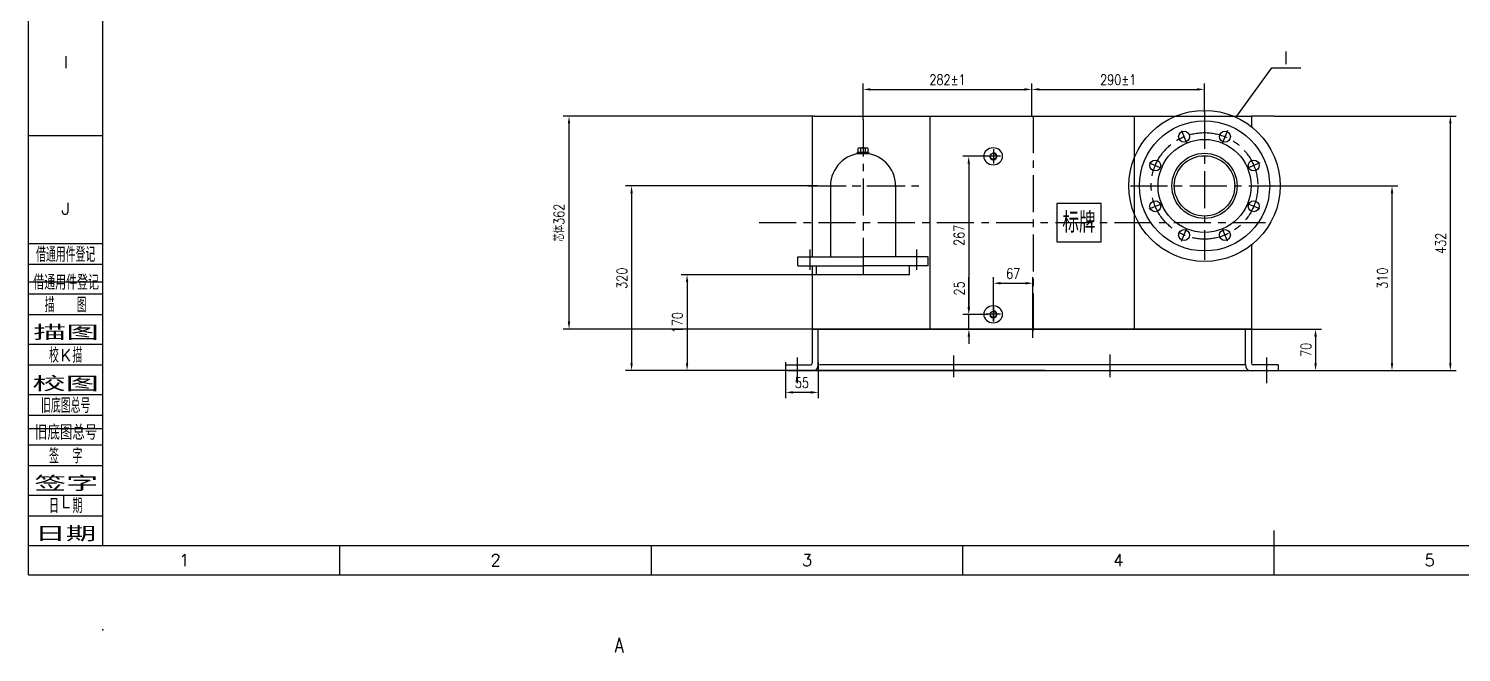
# Model space of a CAD drawing. Header units: millimetres. Extents: x -125 to 4080, y -38 to 3063.
# Drawn here: x -125 to 2294, y -38 to 1015 of the extents above; entities that cross this region are included whole.
import ezdxf
from ezdxf.enums import TextEntityAlignment as Align

# ---------------------------------------------------------------- set-up
doc = ezdxf.new("R2010")
doc.units = ezdxf.units.MM
doc.header["$LTSCALE"] = 50
doc.linetypes.add('CENTER', pattern=[2, 1.25, -0.25, 0.25, -0.25])
doc.linetypes.add('G', pattern=[2, 1.25, -0.25, 0.25, -0.25])
for name, color, linetype in [('01', 7, 'Continuous'), ('05', 7, 'G'), ('1轮廓实线层', 7, 'Continuous'), ('2细线层', 4, 'Continuous'), ('3中心线层', 1, 'CENTER'), ('6文字层', 3, 'Continuous'), ('7标注层', 4, 'Continuous'), ('8符号标注层', 4, 'Continuous')]:
    doc.layers.add(name, color=color, linetype=linetype)
doc.styles.add('PC_TEXTSTYLE', font='romans.shx', dxfattribs={"width": 0.8, "bigfont": 'hzfs.shx'})
doc.styles.add('PC_TEXTSTYLE1', font='romans.shx', dxfattribs={"bigfont": 'hzfs.shx'})
doc.styles.add('TH_GBDIM', font='romans.shx', dxfattribs={"width": 0.8, "bigfont": 'gbcbig.shx'})
doc.dimstyles.new('TH_GBDIM', dxfattribs={"dimscale": 5, "dimtxt": 3.5, "dimasz": 2.5, "dimexe": 2, "dimexo": 0, "dimgap": 1.5, "dimtad": 1, "dimdec": 1, "dimdsep": 46, "dimtxsty": 'TH_GBDIM', "dimcen": 2.5, "dimclrd": 130, "dimclre": 130, "dimclrt": 3, "dimadec": 0, "dimazin": 2, "dimtfac": 0.714286, "dimtdec": 1, "dimtmove": 0, "dimatfit": 3, "dimfxl": 0, "dimtolj": 1, "dimtzin": 0, "dimlwd": -1, "dimlwe": -1, "dimarcsym": 0})

# ---------------------------------------------------------------- blocks, each defined once
blk = doc.blocks.new('*D32')
at = {"layer": '7标注层', "color": 130}
for p, q in [((1568.7, 867.8), (1568.7, 922.8)), ((1860.2, 874.8), (1860.2, 922.8)), ((1581.2, 912.8), (1847.7, 912.8))]:
    blk.add_line(p, q, dxfattribs=at)
for points in [[(1581.2, 914.9), (1581.2, 910.8), (1568.7, 912.8)], [(1847.7, 914.9), (1847.7, 910.8), (1860.2, 912.8)]]:
    blk.add_solid(points, dxfattribs=at)
at = {"layer": 'Defpoints', "color": 0}
for p in [(1860.2, 912.8), (1860.2, 874.8), (1568.7, 867.8)]:
    blk.add_point(p, dxfattribs=at)
at = {"layer": '7标注层', "color": 3, "insert": (1714.4, 929.1), "char_height": 17.5, "attachment_point": 5, "style": 'TH_GBDIM'}
blk.add_mtext('\\A1;290{}{%%p1}', dxfattribs=at)
blk = doc.blocks.new('*D31')
at = {"layer": '7标注层', "color": 130}
for p, q in [((1283.7, 862.1), (1283.7, 922.8)), ((1568.7, 867.8), (1568.7, 922.8)), ((1296.2, 912.8), (1556.2, 912.8))]:
    blk.add_line(p, q, dxfattribs=at)
for points in [[(1296.2, 914.9), (1296.2, 910.8), (1283.7, 912.8)], [(1556.2, 914.9), (1556.2, 910.8), (1568.7, 912.8)]]:
    blk.add_solid(points, dxfattribs=at)
at = {"layer": 'Defpoints', "color": 0}
for p in [(1568.7, 912.8), (1283.7, 862.1), (1568.7, 867.8)]:
    blk.add_point(p, dxfattribs=at)
at = {"layer": '7标注层', "color": 3, "insert": (1426.2, 929.1), "char_height": 17.5, "attachment_point": 5, "style": 'TH_GBDIM'}
blk.add_mtext('\\A1;282{}{%%p1}', dxfattribs=at)
blk = doc.blocks.new('*D39')
at = {"layer": '7标注层', "color": 130}
for p, q in [((1226.2, 599.8), (976.6, 599.8)), ((986.6, 587.3), (986.6, 450.3)), ((1226.2, 437.8), (976.6, 437.8))]:
    blk.add_line(p, q, dxfattribs=at)
for points in [[(984.5, 587.3), (988.6, 587.3), (986.6, 599.8)], [(984.5, 450.3), (988.6, 450.3), (986.6, 437.8)]]:
    blk.add_solid(points, dxfattribs=at)
at = {"layer": 'Defpoints', "color": 0}
for p in [(1226.2, 599.8), (986.6, 437.8), (1226.2, 437.8)]:
    blk.add_point(p, dxfattribs=at)
at = {"layer": '7标注层', "color": 3, "insert": (970.3, 518.8), "char_height": 17.5, "attachment_point": 5, "rotation": 90, "style": 'TH_GBDIM'}
blk.add_mtext('\\A1;170{}{}', dxfattribs=at)
blk = doc.blocks.new('*D40')
at = {"layer": '7标注层', "color": 130}
for p, q in [((1206.6, 749.8), (882.9, 749.8)), ((892.9, 737.3), (892.9, 450.3)), ((1206.6, 437.8), (882.9, 437.8))]:
    blk.add_line(p, q, dxfattribs=at)
for points in [[(890.8, 737.3), (895, 737.3), (892.9, 749.8)], [(890.8, 450.3), (895, 450.3), (892.9, 437.8)]]:
    blk.add_solid(points, dxfattribs=at)
at = {"layer": 'Defpoints', "color": 0}
for p in [(1206.6, 749.8), (892.9, 437.8), (1206.6, 437.8)]:
    blk.add_point(p, dxfattribs=at)
at = {"layer": '7标注层', "color": 3, "insert": (876.6, 593.8), "char_height": 17.5, "attachment_point": 5, "rotation": 90, "style": 'TH_GBDIM'}
blk.add_mtext('\\A1;320{}{}', dxfattribs=at)
blk = doc.blocks.new('*D41')
at = {"layer": '7标注层', "color": 130}
for p, q in [((1973.9, 749.8), (2186.7, 749.8)), ((2176.7, 450.3), (2176.7, 737.3)), ((1973.9, 437.8), (2186.7, 437.8))]:
    blk.add_line(p, q, dxfattribs=at)
for points in [[(2174.6, 737.3), (2178.8, 737.3), (2176.7, 749.8)], [(2174.6, 450.3), (2178.8, 450.3), (2176.7, 437.8)]]:
    blk.add_solid(points, dxfattribs=at)
at = {"layer": 'Defpoints', "color": 0}
for p in [(1973.9, 749.8), (2176.7, 749.8), (1973.9, 437.8)]:
    blk.add_point(p, dxfattribs=at)
at = {"layer": '7标注层', "color": 3, "insert": (2160.5, 593.8), "char_height": 17.5, "attachment_point": 5, "rotation": 90, "style": 'TH_GBDIM'}
blk.add_mtext('\\A1;310{}{}', dxfattribs=at)
blk = doc.blocks.new('*D51')
at = {"layer": '7标注层', "color": 130}
for p, q in [((1153, 452.3), (1153, 391)), ((1208, 452.3), (1208, 391)), ((1195.5, 401), (1165.5, 401))]:
    blk.add_line(p, q, dxfattribs=at)
for points in [[(1165.5, 403.1), (1165.5, 398.9), (1153, 401)], [(1195.5, 403.1), (1195.5, 398.9), (1208, 401)]]:
    blk.add_solid(points, dxfattribs=at)
at = {"layer": 'Defpoints', "color": 0}
for p in [(1153, 452.3), (1208, 452.3), (1153, 401)]:
    blk.add_point(p, dxfattribs=at)
at = {"layer": '7标注层', "color": 3, "insert": (1180.5, 417.2), "char_height": 17.5, "attachment_point": 5, "style": 'TH_GBDIM'}
blk.add_mtext('\\A1;55{}{}', dxfattribs=at)
blk = doc.blocks.new('*D53')
at = {"layer": '7标注层', "color": 130}
for p, q in [((1201.6, 867.8), (777.3, 867.8)), ((787.3, 520.3), (787.3, 855.3)), ((1201.6, 507.8), (777.3, 507.8))]:
    blk.add_line(p, q, dxfattribs=at)
for points in [[(785.2, 855.3), (789.3, 855.3), (787.3, 867.8)], [(785.2, 520.3), (789.3, 520.3), (787.3, 507.8)]]:
    blk.add_solid(points, dxfattribs=at)
at = {"layer": 'Defpoints', "color": 0}
for p in [(787.3, 867.8), (1201.6, 867.8), (1201.6, 507.8)]:
    blk.add_point(p, dxfattribs=at)
at = {"layer": '7标注层', "color": 3, "insert": (770.4, 687.8), "char_height": 17.5, "attachment_point": 5, "rotation": 90, "style": 'TH_GBDIM'}
blk.add_mtext('\\A1;芯体362{}{}', dxfattribs=at)
blk = doc.blocks.new('*D54')
at = {"layer": '7标注层', "color": 130}
for p, q in [((1494.3, 799.8), (1452.1, 799.8)), ((1462.1, 787.3), (1462.1, 545.3)), ((1494.3, 532.8), (1452.1, 532.8))]:
    blk.add_line(p, q, dxfattribs=at)
for points in [[(1460, 787.3), (1464.2, 787.3), (1462.1, 799.8)], [(1460, 545.3), (1464.2, 545.3), (1462.1, 532.8)]]:
    blk.add_solid(points, dxfattribs=at)
at = {"layer": 'Defpoints', "color": 0}
for p in [(1494.3, 799.8), (1462.1, 532.8), (1494.3, 532.8)]:
    blk.add_point(p, dxfattribs=at)
at = {"layer": '7标注层', "color": 3, "insert": (1445.9, 666.3), "char_height": 17.5, "attachment_point": 5, "rotation": 90, "style": 'TH_GBDIM'}
blk.add_mtext('\\A1;267{}{}', dxfattribs=at)
blk = doc.blocks.new('*D55')
at = {"layer": '7标注层', "color": 130}
for p, q in [((1462.3, 545.3), (1462.3, 595.5)), ((1468.1, 532.8), (1452.3, 532.8)), ((1462.3, 507.8), (1462.3, 532.8)), ((1468.1, 507.8), (1452.3, 507.8)), ((1462.3, 495.3), (1462.3, 482.8))]:
    blk.add_line(p, q, dxfattribs=at)
for points in [[(1460.2, 545.3), (1464.4, 545.3), (1462.3, 532.8)], [(1460.2, 495.3), (1464.4, 495.3), (1462.3, 507.8)]]:
    blk.add_solid(points, dxfattribs=at)
at = {"layer": 'Defpoints', "color": 0}
for p in [(1462.3, 532.8), (1468.1, 532.8), (1468.1, 507.8)]:
    blk.add_point(p, dxfattribs=at)
at = {"layer": '7标注层', "color": 3, "insert": (1446.1, 576.7), "char_height": 17.5, "attachment_point": 5, "rotation": 90, "style": 'TH_GBDIM'}
blk.add_mtext('\\A1;25{}{}', dxfattribs=at)
blk = doc.blocks.new('*D56')
at = {"layer": '1轮廓实线层', "color": 130}
for p, q in [((1503.7, 520.8), (1503.7, 595.4)), ((1516.2, 585.4), (1558.1, 585.4)), ((1570.6, 493.1), (1570.6, 595.4))]:
    blk.add_line(p, q, dxfattribs=at)
for points in [[(1516.2, 587.5), (1516.2, 583.3), (1503.7, 585.4)], [(1558.1, 587.5), (1558.1, 583.3), (1570.6, 585.4)]]:
    blk.add_solid(points, dxfattribs=at)
at = {"layer": 'Defpoints', "color": 0}
for p in [(1570.6, 585.4), (1503.7, 520.8), (1570.6, 493.1)]:
    blk.add_point(p, dxfattribs=at)
at = {"layer": '1轮廓实线层', "color": 3, "insert": (1537.1, 601.6), "char_height": 17.5, "attachment_point": 5, "style": 'TH_GBDIM'}
blk.add_mtext('\\A1;67', dxfattribs=at)
blk = doc.blocks.new('*D57')
at = {"layer": '7标注层', "color": 130}
for p, q in [((1932.9, 507.8), (2057.6, 507.8)), ((2047.6, 495.3), (2047.6, 450.3)), ((1932.9, 437.8), (2057.6, 437.8))]:
    blk.add_line(p, q, dxfattribs=at)
for points in [[(2045.5, 495.3), (2049.7, 495.3), (2047.6, 507.8)], [(2045.5, 450.3), (2049.7, 450.3), (2047.6, 437.8)]]:
    blk.add_solid(points, dxfattribs=at)
at = {"layer": 'Defpoints', "color": 0}
for p in [(1932.9, 507.8), (1932.9, 437.8), (2047.6, 437.8)]:
    blk.add_point(p, dxfattribs=at)
at = {"layer": '7标注层', "color": 3, "insert": (2031.3, 472.8), "char_height": 17.5, "attachment_point": 5, "rotation": 90, "style": 'TH_GBDIM'}
blk.add_mtext('\\A1;70{}{}', dxfattribs=at)
blk = doc.blocks.new('*D58')
at = {"layer": '7标注层', "color": 130}
for p, q in [((1977.5, 867.8), (2285.2, 867.8)), ((2275.2, 450.3), (2275.2, 855.3)), ((1977.5, 437.8), (2285.2, 437.8))]:
    blk.add_line(p, q, dxfattribs=at)
for points in [[(2273.1, 855.3), (2277.3, 855.3), (2275.2, 867.8)], [(2273.1, 450.3), (2277.3, 450.3), (2275.2, 437.8)]]:
    blk.add_solid(points, dxfattribs=at)
at = {"layer": 'Defpoints', "color": 0}
for p in [(1977.5, 867.8), (2275.2, 867.8), (1977.5, 437.8)]:
    blk.add_point(p, dxfattribs=at)
at = {"layer": '7标注层', "color": 3, "insert": (2258.9, 652.8), "char_height": 17.5, "attachment_point": 5, "rotation": 90, "style": 'TH_GBDIM'}
blk.add_mtext('\\A1;432{}{}', dxfattribs=at)

msp = doc.modelspace()

# ---------------------------------------------------------------- linework, layer by layer
for p, q in [((1228.66, 749.85), (1228.66, 629.85)), ((1338.66, 749.85), (1338.66, 629.85)), ((1173.66, 629.85), (1283.66, 629.85)), ((1173.66, 614.85), (1173.66, 629.85)), ((1393.66, 629.85), (1283.66, 629.85)), ((1393.66, 614.85), (1393.66, 629.85)), ((1173.66, 614.85), (1283.66, 614.85)), ((1173.66, 614.85), (1283.66, 614.85)), ((1205.16, 599.85), (1205.16, 614.85)), ((1393.66, 614.85), (1283.66, 614.85)), ((1362.16, 599.85), (1362.16, 614.85)), ((1362.16, 599.85), (1205.16, 599.85)), ((1939.66, 507.85), (1197.66, 507.85)), ((1197.96, 507.85), (1197.96, 450.34)), ((1207.96, 447.34), (1207.96, 507.85)), ((1929.41, 447.34), (1929.41, 507.34)), ((1936.56, 507.85), (1939.66, 507.85)), ((1939.41, 507.34), (1939.41, 450.34)), ((1152.97, 447.34), (1194.96, 447.34)), ((1156.16, 437.85), (1981.16, 437.85)), ((1197.96, 437.34), (1197.96, 437.34)), ((1210.16, 447.85), (1930.52, 447.85)), ((1939.41, 437.34), (1939.41, 437.34)), ((1984.41, 447.34), (1942.41, 447.34))]:
    msp.add_line(p, q)
msp.add_lwpolyline([(1610.72, 655.55), (1685.63, 655.55), (1685.63, 720.04), (1610.72, 720.04)], close=True)
at = {"color": 130}
for points in [[(1913.08, 865.28, 0), (1973.95, 949.47, 0)], [(1973.95, 949.47, 0), (2022.92, 949.47, 0)]]:
    msp.add_polyline3d(points, dxfattribs=at)
for radius in [110, 55, 51]:
    msp.add_circle((1860.16, 749.85), radius)
for centre, radius, start, end in [((1283.66, 749.85), 55, 0, 180), ((1194.96, 450.34), 3, 270, 0), ((1197.96, 447.34), 10, 288.4055, 0), ((1939.41, 447.34), 10, 180, 251.5945), ((1942.41, 450.34), 3, 180, 270)]:
    msp.add_arc(centre, radius, start, end)
at = {"extrusion": (0, 0, -1)}
for centre in [(1503.37, 799.85), (1503.37, 532.85)]:
    msp.add_ellipse(centre, major_axis=(-15.93, -0.08), ratio=0.8907541, dxfattribs=at)
at = {"layer": '01'}
for p, q in [((1273.5, 807.05), (1273.5, 804.55)), ((1273.5, 807.05), (1293.5, 807.05)), ((1273.5, 804.55), (1293.5, 804.55)), ((1275.5, 807.05), (1275.5, 813.37)), ((1277.5, 814.05), (1289.5, 814.05)), ((1279.5, 813.37), (1279.5, 807.05)), ((1287.5, 813.37), (1287.5, 807.05)), ((1291.5, 813.37), (1291.5, 807.05)), ((1293.5, 804.55), (1293.5, 807.05))]:
    msp.add_line(p, q, dxfattribs=at)
for centre, radius, start, end in [((1277.5, 810.75), 3.29, 52.60181, 127.39819), ((1283.5, 801.91), 12.14, 70.76291, 109.23709), ((1289.5, 810.75), 3.29, 52.60181, 127.39819)]:
    msp.add_arc(centre, radius, start, end, dxfattribs=at)
at = {"layer": '05'}
msp.add_line((1283.66, 817.38), (1283.66, 800.96), dxfattribs=at)
at = {"layer": '1轮廓实线层'}
for p, q in [((0, 142.58), (0, 3012.58)), ((1197.66, 867.85), (1197.66, 629.85)), ((1201.59, 867.85), (1908.74, 867.85)), ((1396.16, 867.85), (1396.16, 650.85)), ((1741.16, 867.85), (1741.16, 507.85)), ((1908.74, 867.85), (1939.66, 867.85)), ((1939.66, 867.85), (1939.66, 849.67)), ((1977.51, 867.85), (1939.66, 867.85)), ((1396.16, 650.85), (1396.16, 507.85)), ((1939.66, 650.03), (1939.66, 507.85)), ((1197.66, 614.85), (1197.66, 507.85)), ((1197.66, 507.85), (1939.66, 507.85)), ((1197.66, 507.85), (1939.66, 507.85)), ((1591.4, 507.85), (1197.66, 507.85)), ((1197.66, 507.85), (1939.66, 507.85)), ((1605.4, 507.85), (1197.66, 507.85)), ((1591.4, 507.85), (1231.4, 507.85)), ((1605.4, 507.85), (1234.4, 507.85)), ((1234.4, 507.85), (1939.66, 507.85)), ((1152.97, 447.34), (1152.97, 437.34)), ((1591.4, 437.85), (1176.4, 437.85)), ((1984.41, 447.34), (1984.41, 437.34)), ((1977.5, 92.58), (1977.5, 167.58)), ((0, 142.58), (4030, 142.58))]:
    msp.add_line(p, q, dxfattribs=at)
for centre, radius in [((1860.16, 749.85), 78.5), ((1825.72, 833), 9.25), ((1894.6, 833), 9.25), ((1503.66, 799.85), 5.1), ((1777.01, 784.29), 9.25), ((1943.31, 784.29), 9.25), ((1777.01, 715.41), 9.25), ((1943.31, 715.41), 9.25), ((1825.72, 666.7), 9.25), ((1894.6, 666.7), 9.25), ((1503.66, 532.85), 5.1)]:
    msp.add_circle(centre, radius, dxfattribs=at)
msp.add_point((0, 0), dxfattribs=at)
at = {"layer": '2细线层'}
for p, q in [((-125, 92.58), (-125, 3062.58)), ((-125, 835.08), (0, 835.08)), ((-125, 652.58), (0, 652.58)), ((-125, 617.58), (0, 617.58)), ((-125, 587.58), (0, 587.58)), ((-125, 567.58), (0, 567.58)), ((-125, 532.58), (0, 532.58)), ((-125, 482.58), (0, 482.58)), ((-125, 447.58), (0, 447.58)), ((-125, 397.58), (0, 397.58)), ((-125, 362.58), (0, 362.58)), ((-125, 340.08), (0, 340.08)), ((-125, 312.58), (0, 312.58)), ((-125, 277.58), (0, 277.58)), ((-125, 227.58), (0, 227.58)), ((-125, 192.58), (0, 192.58)), ((-125, 92.58), (-125, 142.58)), ((-125, 142.58), (0, 142.58)), ((400.62, 92.58), (400.62, 142.58)), ((926.25, 92.58), (926.25, 142.58)), ((1451.88, 92.58), (1451.88, 142.58)), ((1977.5, 92.58), (1977.5, 142.58)), ((-125, 92.58), (4080, 92.58)), ((-125, 92.58), (0, 92.58))]:
    msp.add_line(p, q, dxfattribs=at)
for centre in [(1503.66, 799.85), (1503.66, 532.85)]:
    msp.add_arc(centre, 6, 172.5, 97.5, dxfattribs=at)
at = {"layer": '3中心线层'}
for p, q in [((1860.16, 874.85), (1860.16, 624.85)), ((1283.66, 862.08), (1283.66, 591.63)), ((1570.62, 867.85), (1570.62, 493.08)), ((1821.41, 843.39), (1830.02, 822.6)), ((1898.91, 843.39), (1890.3, 822.6)), ((1515.66, 799.85), (1491.66, 799.85)), ((1503.66, 811.85), (1503.66, 787.85)), ((1766.62, 788.6), (1787.41, 779.98)), ((1953.7, 788.6), (1932.92, 779.98)), ((1190.2, 749.85), (1381.63, 749.85)), ((1192.43, 749.85), (1374.89, 749.85)), ((1735.16, 749.85), (1985.16, 749.85)), ((1766.62, 711.1), (1787.41, 719.71)), ((1953.7, 711.1), (1932.92, 719.71)), ((1108.38, 687.85), (1963.23, 687.85)), ((1821.41, 656.31), (1830.02, 677.09)), ((1898.91, 656.31), (1890.3, 677.09)), ((1193.66, 642.6), (1193.66, 607.86)), ((1373.66, 642.6), (1373.66, 607.86)), ((1515.66, 532.85), (1491.66, 532.85)), ((1503.66, 544.85), (1503.66, 520.85)), ((1172.32, 459.65), (1172.32, 416.65)), ((1436.68, 426.68), (1436.68, 463.31)), ((1700.68, 426.68), (1700.68, 465.2)), ((1965.05, 459.65), (1965.05, 416.65))]:
    msp.add_line(p, q, dxfattribs=at)
msp.add_circle((1860.16, 749.85), 90, dxfattribs=at)
at = {"layer": '8符号标注层'}
msp.add_circle((1860.16, 749.85), 127.61, dxfattribs=at)

# ---------------------------------------------------------------- texts
at = {"color": 3, "style": 'PC_TEXTSTYLE'}
msp.add_text('Ⅰ', height=25, dxfattribs=at).set_placement((1985.24, 953.06))
at = {"layer": '6文字层', "style": 'PC_TEXTSTYLE1'}
for s, p in [('I', (-62.5, 958.83)), ('J', (-62.5, 711.33)), ('K', (-62.5, 463.83)), ('L', (-62.5, 216.33)), ('1', (137.81, 117.58)), ('2', (663.44, 117.58)), ('3', (1189.06, 117.58)), ('4', (1714.69, 117.58)), ('5', (2240.31, 117.58))]:
    msp.add_text(s, height=20, dxfattribs=at).set_placement(p, align=Align.MIDDLE)
at = {"layer": '6文字层', "style": 'PC_TEXTSTYLE', "width": 0.8}
msp.add_text('标牌', height=35, dxfattribs=at).set_placement((1648.16, 660.07), align=Align.BOTTOM_CENTER)
at = {"layer": '6文字层', "color": 3, "style": 'PC_TEXTSTYLE'}
for s, width, p in [('借通用件登记', 0.667, (-62.5, 635.08)), ('描   图', 0.6667, (-62.5, 550.08)), ('校  描', 0.667, (-62.5, 465.08)), ('旧底图总号', 0.667, (-62.5, 380.08)), ('签  字', 0.667, (-62.5, 295.08)), ('日  期', 0.667, (-62.47, 210.58))]:
    msp.add_text(s, height=25, dxfattribs=dict(at, width=width)).set_placement(p, align=Align.MIDDLE)
at = {"layer": '6文字层', "insert": (871.88, -25.83), "char_height": 24.75, "attachment_point": 5, "style": 'PC_TEXTSTYLE'}
msp.add_mtext('A', dxfattribs=at)
at = {"layer": '6文字层', "style": 'PC_TEXTSTYLE'}
for tag, text, width, p, p2 in [('借通用件登记', '借通用件登记', 1.029154, (-117.22, 574.36), (-6.27, 574.36)), ('描图', '描图', 3.353326, (-117.22, 489.38), (-6.27, 489.38)), ('校图', '校图', 3.399262, (-118.74, 402.88), (-6.27, 402.88)), ('旧底图总号', '旧底图总号', 1.181211, (-114.18, 320.93), (-9.31, 320.93)), ('签字', '签字', 3.130996, (-115.7, 234.43), (-7.79, 234.43)), ('日期', '日期', 3.022883, (-114.18, 149.45), (-10.83, 149.45))]:
    msp.add_attdef(tag, text=text, height=25, dxfattribs=dict(at, width=width)).set_placement(p, p2, align=Align.FIT)

# ---------------------------------------------------------------- dimensions: what is measured, and where the dimension line sits
at = {"layer": '1轮廓实线层'}
dim = msp.add_linear_dim(base=(1570.62, 585.37), p1=(1503.66, 520.85), p2=(1570.62, 493.08), dimstyle='TH_GBDIM', dxfattribs=at)
dim.commit()
dim.dimension.update_dxf_attribs({"geometry": '*D56', "text_midpoint": (1537.14, 601.62)})
at = {"layer": '7标注层'}
for base, p1, p2, text, picture, middle in [((1568.66, 912.84), (1283.66, 862.08), (1568.66, 867.85), '282{}{%%p1}', '*D31', (1426.16, 912.84)), ((1860.16, 912.84), (1568.66, 867.85), (1860.16, 874.85), '290{}{%%p1}', '*D32', (1714.41, 912.84))]:
    dim = msp.add_linear_dim(base=base, p1=p1, p2=p2, text=text, dimstyle='TH_GBDIM', override={"dimgap": 1.5, "dimtad": 1, "dimdec": 1, "dimlfac": 1, "dimse1": 0, "dimse2": 0, "dimsd1": 0, "dimsd2": 0}, dxfattribs=at)
    dim.commit()
    dim.dimension.update_dxf_attribs({"geometry": picture, "text_midpoint": middle, "dimtype": 160})
for p1, p2, distance, text, picture, middle in [((1201.59, 507.85), (1201.59, 867.85), 414.33, '芯体362{}{}', '*D53', (770.43, 687.85)), ((1977.51, 437.85), (1977.51, 867.85), -297.67, '432{}{}', '*D58', (2258.93, 652.85)), ((1494.29, 799.85), (1494.29, 532.85), -32.16, '267{}{}', '*D54', (1445.87, 666.35)), ((1206.62, 749.85), (1206.62, 437.85), -313.75, '320{}{}', '*D40', (876.62, 593.85)), ((1973.93, 437.85), (1973.93, 749.85), -202.77, '310{}{}', '*D41', (2160.45, 593.85)), ((1226.23, 599.85), (1226.23, 437.85), -239.67, '170{}{}', '*D39', (970.31, 518.85)), ((1468.05, 507.85), (1468.05, 532.85), 5.73, '25{}{}', '*D55', (1446.07, 576.68)), ((1932.91, 507.85), (1932.91, 437.85), 114.68, '70{}{}', '*D57', (2031.34, 472.85)), ((1207.96, 452.35), (1152.97, 452.35), 51.37, '55{}{}', '*D51', (1180.46, 417.22))]:
    dim = msp.add_aligned_dim(p1=p1, p2=p2, distance=distance, text=text, dimstyle='TH_GBDIM', override={"dimgap": 1.5, "dimtad": 1, "dimjust": 0, "dimse1": 0, "dimse2": 0, "dimsd1": 0, "dimsd2": 0, "dimclrt": 3, "dimtvp": 0}, dxfattribs=at)
    dim.commit()
    dim.dimension.update_dxf_attribs({"geometry": picture, "text_midpoint": middle})

doc.saveas('drawing.dxf')
